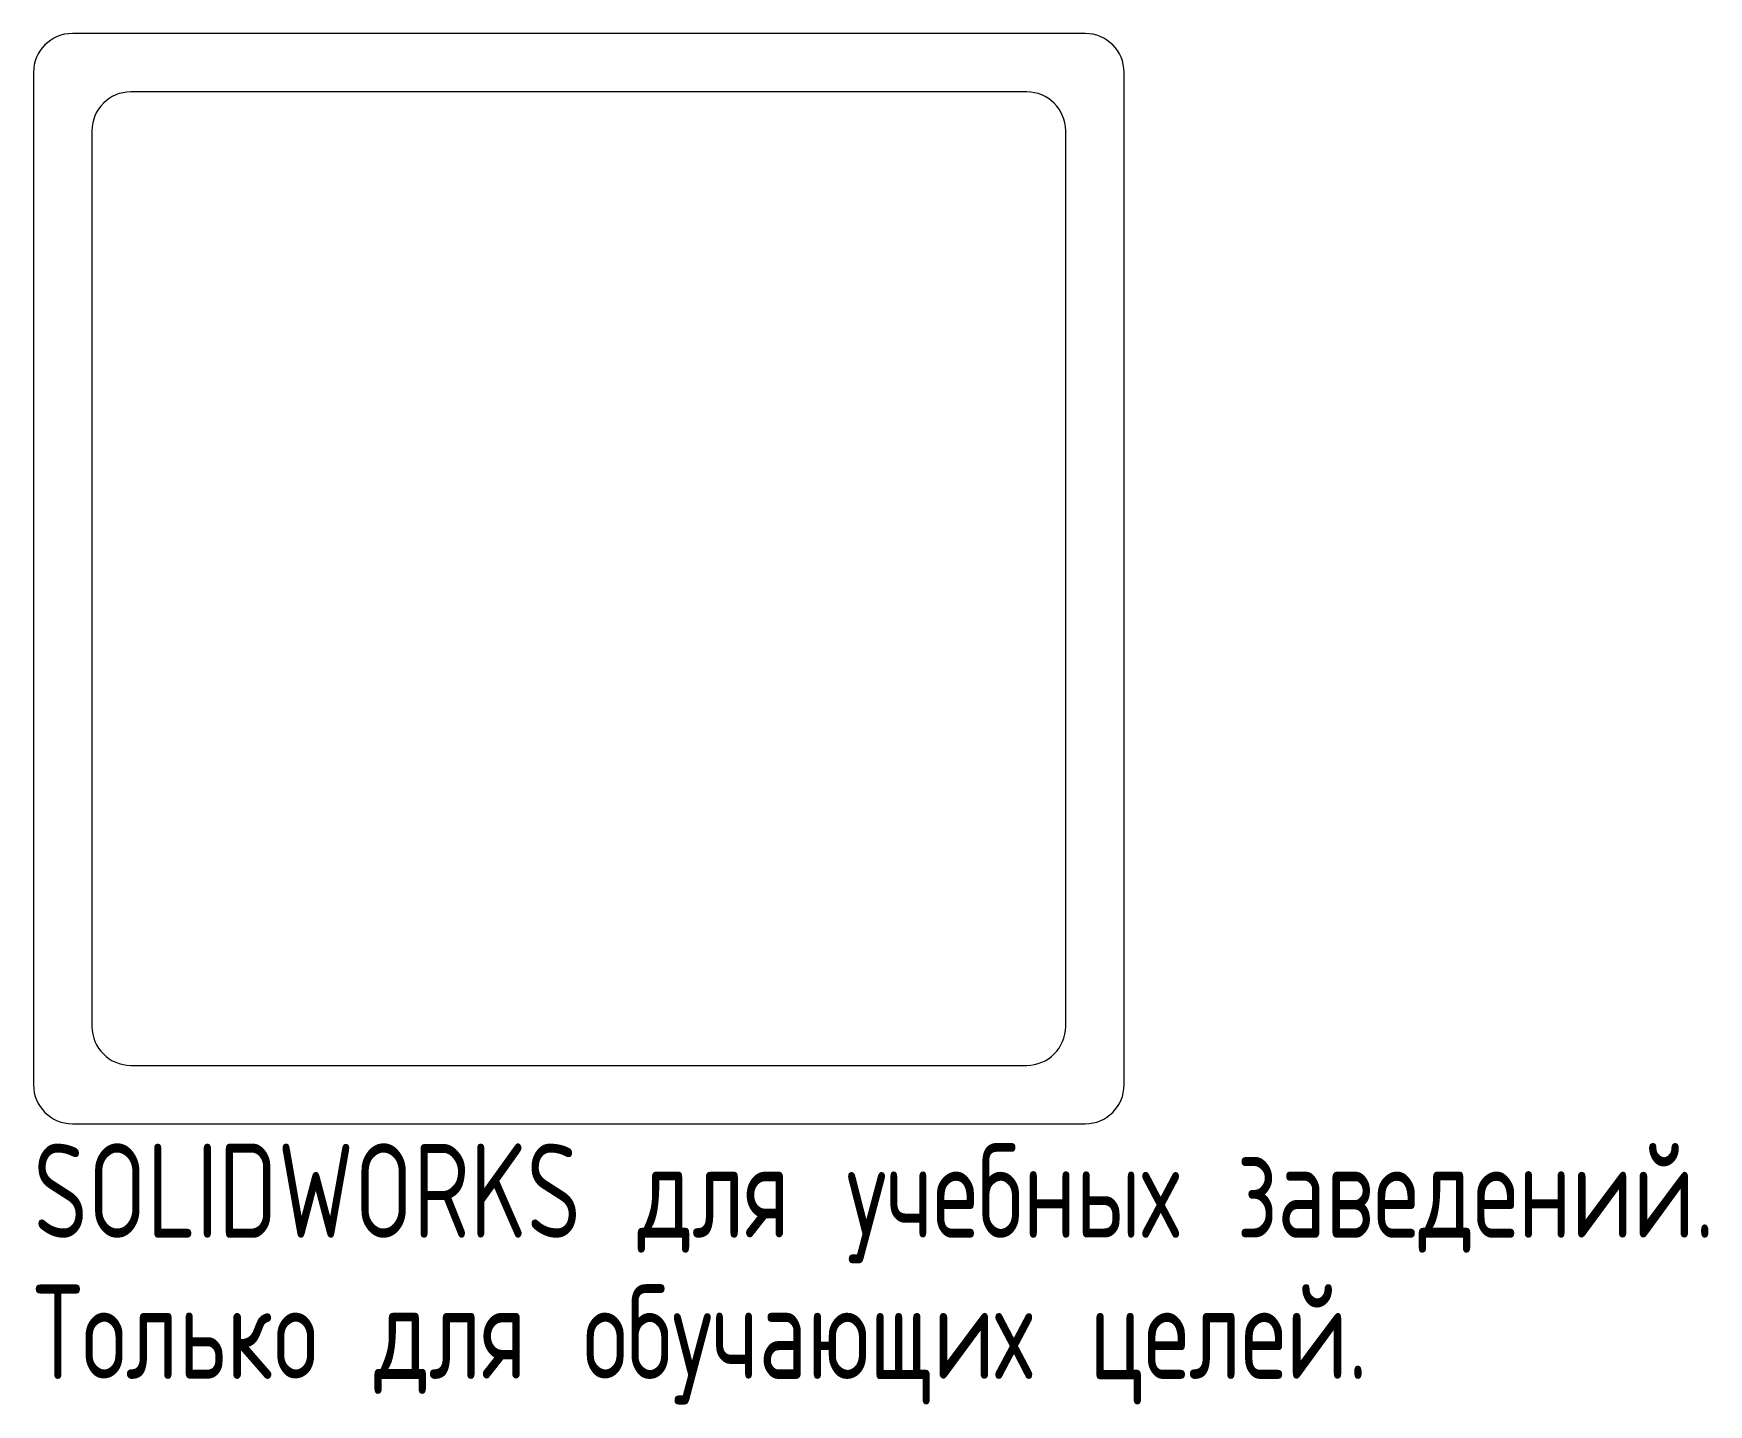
# Model space of a CAD drawing. Header units: millimetres. Extents: x -28 to 58, y -42.4 to 28.
import ezdxf

# ---------------------------------------------------------------- set-up
doc = ezdxf.new("R2010")
doc.units = ezdxf.units.MM
doc.styles.add('SLDTEXTSTYLE0', font='TXT', dxfattribs={"width": 0.7, "bigfont": 'bigfont'})

msp = doc.modelspace()

# ---------------------------------------------------------------- linework, layer by layer
at = {"color": 7, "linetype": 'Continuous', "lineweight": 15}
for p, q in [((26, 28), (-26, 28)), ((-28, 26), (-28, -26)), ((28, -26), (28, 26)), ((23, 25), (-23, 25)), ((-25, 23), (-25, -23)), ((25, -23), (25, 23)), ((-23, -25), (23, -25)), ((-26, -28), (26, -28))]:
    msp.add_line(p, q, dxfattribs=at)
for centre, start, end in [((-26, 26), 90, 180), ((26, 26), 0, 90), ((-23, 23), 90, 180), ((23, 23), 0, 90), ((-23, -23), 180, 270), ((23, -23), 270, 0), ((-26, -26), 180, 270), ((26, -26), 270, 0)]:
    msp.add_arc(centre, 2, start, end, dxfattribs=at)

# ---------------------------------------------------------------- texts
at = {"color": 7, "linetype": 'Continuous', "char_height": 4.83362, "attachment_point": 1, "style": 'SLDTEXTSTYLE0'}
for s, insert in [('SOLIDWORKS \\M+18474\\M+1847C\\M+18491 \\M+18485\\M+18489\\M+18475\\M+18471\\M+1847E\\M+1848D\\M+18487 \\M+18478\\M+18470\\M+18472\\M+18475\\M+18474\\M+18475\\M+1847E\\M+18479\\M+1847A.', (-28, -29.02)), ('\\M+18453\\M+18480\\M+1847C\\M+1848E\\M+1847B\\M+18480 \\M+18474\\M+1847C\\M+18491 \\M+18480\\M+18471\\M+18485\\M+18489\\M+18470\\M+18490\\M+1848B\\M+18479\\M+18487 \\M+18488\\M+18475\\M+1847C\\M+18475\\M+1847A.', (-28, -36.27))]:
    msp.add_mtext(s, dxfattribs=dict(at, insert=insert))

doc.saveas('drawing.dxf')
